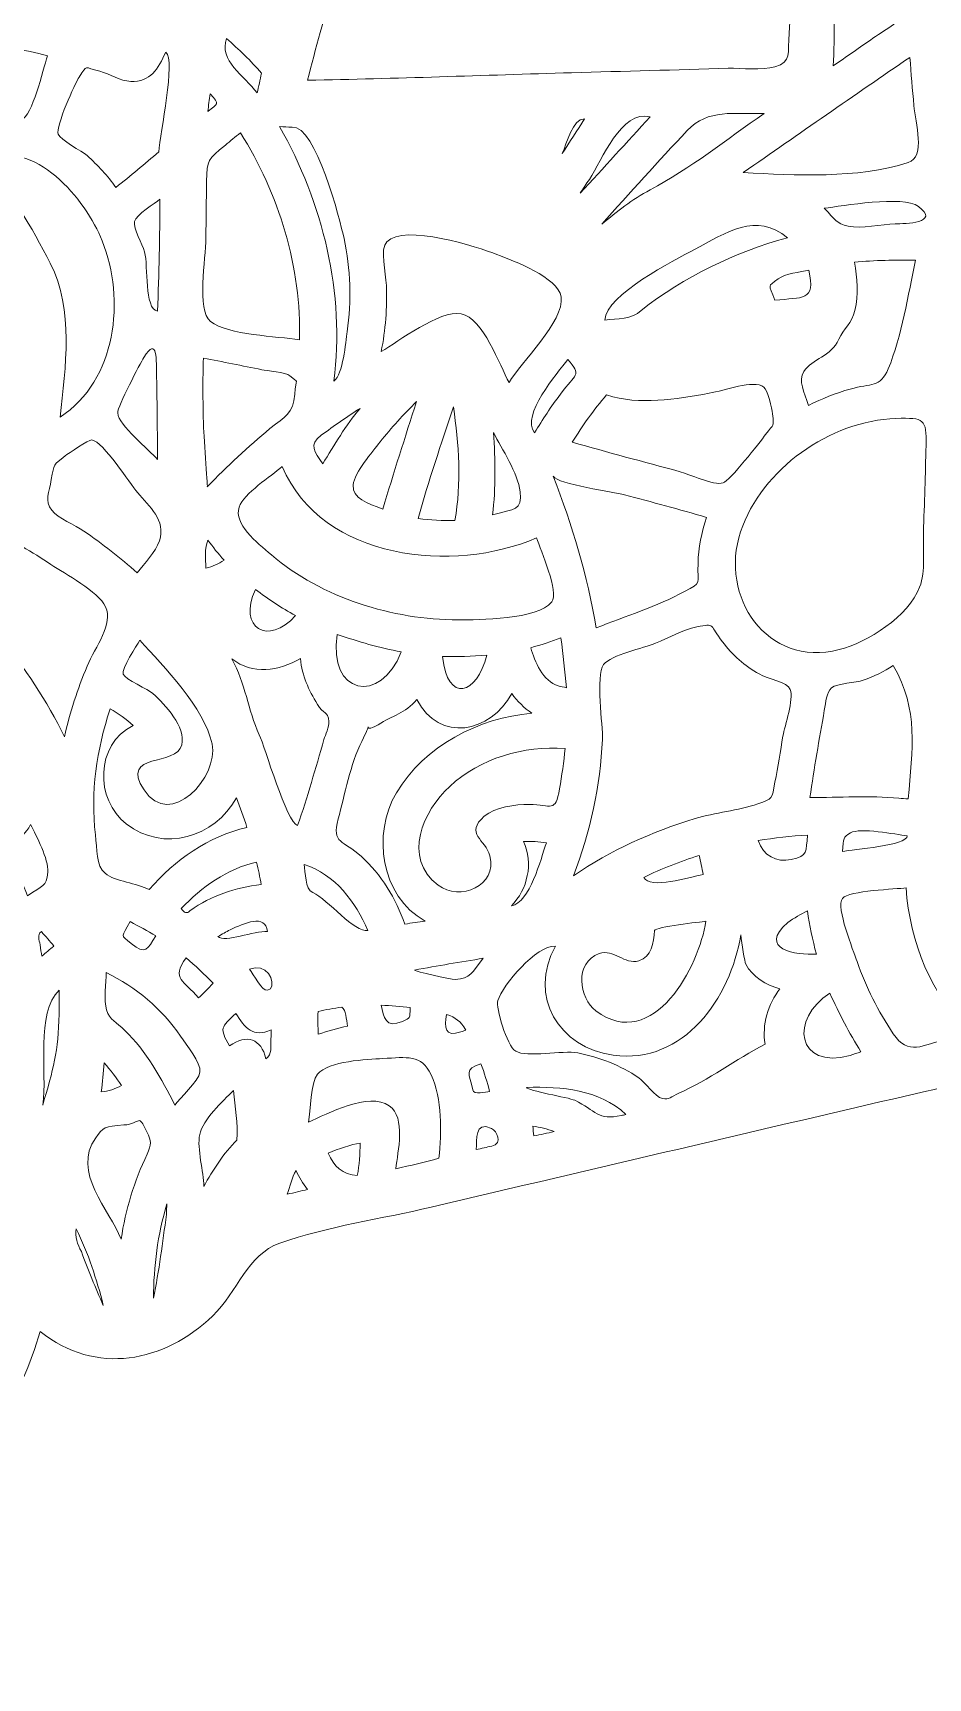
# Model space of a CAD drawing. Header units: inches. Extents: x 1.94 to 7.81, y -3.48 to -2.46.
# Drawn here: x 5.9702 to 6.1531, y -3.4734 to -3.1372 of the extents above; entities that cross this region are included whole.
import ezdxf

# ---------------------------------------------------------------- set-up
doc = ezdxf.new("R2010")
doc.units = ezdxf.units.IN
doc.header["$MEASUREMENT"] = 0
doc.layers.add('Layer 1', color=7, linetype='Continuous')

msp = doc.modelspace()

# ---------------------------------------------------------------- linework, layer by layer
at = {"layer": 'Layer 1', "lineweight": 0}
for points, knots in [([(6.46605, -3.22302), (6.46324, -3.21571), (6.45991, -3.20859), (6.45568, -3.20196), (6.47886, -3.21282), (6.50016, -3.21249), (6.52443, -3.20428), (6.53065, -3.20217), (6.54862, -3.19696), (6.54866, -3.18843), (6.54866, -3.18465), (6.54342, -3.17936), (6.54126, -3.17664), (6.53708, -3.17139), (6.5322, -3.16651), (6.52699, -3.16224), (6.54834, -3.1581), (6.56163, -3.13948), (6.57696, -3.12574), (6.58379, -3.1196), (6.59107, -3.1139), (6.59895, -3.10915), (6.60261, -3.10695), (6.60635, -3.10512), (6.61046, -3.10386), (6.61404, -3.10281), (6.62107, -3.10264), (6.62054, -3.09732), (6.62001, -3.09183), (6.60725, -3.08833), (6.60257, -3.08638), (6.59481, -3.08313), (6.58737, -3.08061), (6.57891, -3.07992), (6.56826, -3.07902), (6.5572, -3.07959), (6.54691, -3.0826), (6.545, -3.08317), (6.5426, -3.08467), (6.54061, -3.08488), (6.53699, -3.08524), (6.53825, -3.08504), (6.53626, -3.08207), (6.53382, -3.07845), (6.53045, -3.07573), (6.52659, -3.07382), (6.52984, -3.06833), (6.5322, -3.06239), (6.53415, -3.05634), (6.5359, -3.05089), (6.53976, -3.04154), (6.53813, -3.03572), (6.53561, -3.0267), (6.51089, -3.03105), (6.50362, -3.03198), (6.50349, -3.0047), (6.50431, -2.97742), (6.50475, -2.95018), (6.50512, -2.9279), (6.50557, -2.90567), (6.50589, -2.88343), (6.50593, -2.88119), (6.50589, -2.879), (6.50597, -2.87676), (6.5061, -2.87412), (6.50687, -2.87355), (6.5076, -2.87123), (6.50923, -2.86615), (6.50886, -2.86034), (6.50914, -2.85505), (6.50943, -2.85017), (6.51102, -2.84598), (6.50963, -2.84127), (6.5011, -2.81244), (6.47512, -2.79342), (6.44796, -2.78386), (6.45772, -2.77549), (6.46398, -2.76325), (6.46418, -2.75032), (6.46426, -2.7452), (6.46357, -2.74182), (6.46056, -2.73788), (6.45727, -2.73361), (6.45438, -2.72845), (6.4504, -2.72438), (6.44654, -2.72044), (6.44198, -2.71711), (6.4371, -2.71454), (6.43369, -2.71276), (6.42922, -2.7117), (6.42633, -2.70938), (6.42385, -2.70739), (6.42243, -2.70418), (6.41987, -2.70214), (6.41633, -2.69934), (6.41186, -2.69747), (6.40783, -2.69548), (6.39718, -2.69019), (6.38665, -2.68474), (6.37612, -2.6793), (6.36884, -2.67551), (6.35978, -2.66787), (6.35169, -2.66661), (6.34664, -2.6658), (6.34579, -2.66893), (6.34461, -2.67308), (6.34278, -2.67942), (6.34124, -2.68592), (6.33977, -2.69239), (6.33847, -2.69792), (6.33599, -2.70458), (6.33603, -2.71028), (6.33607, -2.71536), (6.34055, -2.71832), (6.34388, -2.72162), (6.34599, -2.72373), (6.35307, -2.72922), (6.35319, -2.73199), (6.35323, -2.73296), (6.34953, -2.74089), (6.34892, -2.74178), (6.34677, -2.74487), (6.34506, -2.7441), (6.34469, -2.74845), (6.34416, -2.75536), (6.34831, -2.76345), (6.35173, -2.7691), (6.34433, -2.76756), (6.3366, -2.76853), (6.32904, -2.76666), (6.31957, -2.76431), (6.31062, -2.7604), (6.30213, -2.75565), (6.28777, -2.7476), (6.27298, -2.73601), (6.26545, -2.72097), (6.27968, -2.72703), (6.29562, -2.72629), (6.30843, -2.71723), (6.31794, -2.71048), (6.32802, -2.69527), (6.32583, -2.68287), (6.3242, -2.67373), (6.3131, -2.67982), (6.30664, -2.67978), (6.2946, -2.6797), (6.28241, -2.67397), (6.27334, -2.66608), (6.2842, -2.66478), (6.29391, -2.65901), (6.30074, -2.65063), (6.30607, -2.64409), (6.31436, -2.63193), (6.30078, -2.63266), (6.28151, -2.63368), (6.27277, -2.62165), (6.26976, -2.60384), (6.26647, -2.58445), (6.2705, -2.56444), (6.26895, -2.54493), (6.26724, -2.52318), (6.25997, -2.49948), (6.24521, -2.48289), (6.22785, -2.46337), (6.19919, -2.45752), (6.17569, -2.46927), (6.16556, -2.47435), (6.15674, -2.4822), (6.15085, -2.49187), (6.14816, -2.4963), (6.14621, -2.50106), (6.14475, -2.50602), (6.14377, -2.50935), (6.14068, -2.51631), (6.14174, -2.51964), (6.14446, -2.52806), (6.15821, -2.51253), (6.16195, -2.51041), (6.17178, -2.50484), (6.18463, -2.50322), (6.19488, -2.5087), (6.21451, -2.51927), (6.21398, -2.54554), (6.20923, -2.56432), (6.20276, -2.58993), (6.18467, -2.60823), (6.16211, -2.62071), (6.15731, -2.62335), (6.15235, -2.62604), (6.14719, -2.62783), (6.14389, -2.629), (6.13885, -2.62937), (6.13893, -2.63401), (6.13906, -2.64336), (6.1604, -2.64356), (6.16617, -2.64368), (6.15776, -2.6501), (6.14658, -2.65348), (6.13621, -2.65015), (6.13133, -2.6486), (6.11995, -2.63909), (6.11775, -2.64897), (6.1158, -2.65771), (6.12414, -2.67263), (6.12857, -2.67954), (6.13467, -2.68901), (6.14251, -2.6971), (6.1519, -2.70324), (6.14154, -2.71544), (6.12446, -2.7232), (6.10861, -2.72455), (6.0993, -2.72536), (6.09043, -2.72377), (6.08181, -2.72015), (6.07677, -2.71804), (6.07202, -2.71532), (6.06754, -2.71223), (6.06506, -2.71052), (6.06222, -2.70735), (6.05901, -2.70714), (6.04335, -2.70621), (6.06356, -2.73869), (6.06653, -2.74296), (6.07604, -2.75666), (6.08681, -2.7691), (6.10051, -2.77874), (6.0932, -2.78598), (6.08381, -2.79187), (6.07429, -2.79577), (6.06189, -2.76516), (6.04144, -2.73971), (6.01054, -2.72633), (5.98245, -2.71418), (5.94875, -2.71231), (5.91952, -2.72178), (5.90378, -2.7269), (5.89093, -2.73613), (5.8802, -2.74861), (5.87569, -2.75382), (5.87215, -2.7591), (5.8691, -2.76524), (5.86634, -2.77077), (5.86162, -2.77423), (5.85784, -2.77911), (5.84064, -2.8013), (5.83577, -2.83379), (5.84158, -2.86074), (5.84853, -2.89306), (5.86508, -2.92567), (5.89533, -2.94185), (5.88471, -2.94189), (5.8741, -2.94096), (5.86374, -2.93872), (5.85906, -2.9377), (5.85434, -2.93656), (5.84991, -2.93469), (5.84638, -2.93319), (5.84312, -2.93034), (5.83951, -2.92917), (5.82735, -2.92518), (5.83495, -2.94018), (5.83768, -2.94429), (5.84316, -2.9525), (5.85016, -2.95966), (5.8576, -2.96608), (5.87362, -2.9799), (5.8922, -2.99023), (5.91151, -2.99873), (5.91187, -2.99889), (5.91752, -3.00068), (5.91777, -3.00145), (5.91866, -3.00426), (5.91626, -3.00426), (5.91512, -3.00442), (5.91114, -3.00499), (5.90732, -2.99987), (5.90329, -3.00027), (5.8926, -3.00141), (5.90285, -3.0169), (5.90565, -3.02076), (5.88732, -3.02511), (5.86825, -3.03117), (5.85414, -3.0443), (5.84178, -3.05577), (5.83467, -3.07109), (5.82837, -3.0865), (5.82446, -3.09602), (5.82125, -3.10581), (5.81849, -3.11569), (5.81775, -3.11834), (5.81706, -3.12757), (5.81491, -3.12931), (5.81271, -3.1311), (5.80283, -3.12996), (5.79995, -3.13017), (5.78076, -3.13143), (5.76169, -3.13374), (5.74274, -3.13704), (5.7075, -3.14318), (5.66412, -3.15354), (5.64167, -3.184), (5.63919, -3.18737), (5.63692, -3.19095), (5.63509, -3.19469), (5.63265, -3.19969), (5.63371, -3.20168), (5.62793, -3.20184), (5.61748, -3.20213), (5.60712, -3.20306), (5.59675, -3.20457), (5.58069, -3.20697), (5.5604, -3.20855), (5.55321, -3.2255), (5.54898, -3.23551), (5.54898, -3.24721), (5.55231, -3.25742), (5.5539, -3.26238), (5.55634, -3.2673), (5.55996, -3.27112), (5.56122, -3.27246), (5.56333, -3.27348), (5.56443, -3.27486), (5.56618, -3.27702), (5.56573, -3.27685), (5.56512, -3.27998), (5.56179, -3.29771), (5.56138, -3.31592), (5.56345, -3.33381), (5.55548, -3.33121), (5.54483, -3.3282), (5.53947, -3.3371), (5.53418, -3.34589), (5.53666, -3.35938), (5.53979, -3.36857), (5.54695, -3.38951), (5.5776, -3.39073), (5.59553, -3.39284), (5.59891, -3.39325), (5.60569, -3.39276), (5.60866, -3.39431), (5.61114, -3.39561), (5.61297, -3.40073), (5.61492, -3.40317), (5.62232, -3.41244), (5.632, -3.41943), (5.6433, -3.42305), (5.6568, -3.4274), (5.672, -3.42858), (5.68575, -3.42472), (5.69188, -3.42297), (5.69758, -3.42029), (5.70258, -3.4163), (5.70595, -3.41362), (5.71018, -3.40606), (5.71376, -3.40504), (5.71778, -3.4039), (5.72575, -3.40663), (5.72974, -3.40715), (5.73762, -3.40825), (5.74547, -3.40923), (5.75336, -3.41004), (5.76535, -3.41126), (5.77848, -3.41313), (5.79011, -3.40894), (5.79775, -3.44899), (5.84166, -3.47338), (5.87984, -3.47098), (5.92021, -3.46842), (5.95989, -3.44252), (5.97172, -3.40256), (5.9831, -3.41167), (5.99709, -3.40886), (6.00697, -3.39935), (6.01213, -3.39439), (6.01404, -3.38683), (6.02067, -3.38451), (6.03051, -3.38105), (6.04148, -3.37955), (6.05161, -3.37715), (6.08535, -3.36922), (6.11905, -3.36129), (6.1528, -3.35345), (6.16691, -3.3502), (6.18097, -3.3469), (6.19508, -3.34365), (6.19858, -3.34284), (6.20423, -3.34032), (6.20785, -3.34072), (6.20829, -3.34076), (6.20919, -3.34011), (6.20959, -3.34032), (6.21049, -3.34076), (6.21126, -3.34564), (6.21171, -3.34694), (6.21398, -3.35381), (6.21736, -3.36032), (6.22167, -3.36609), (6.23761, -3.3874), (6.26594, -3.39687), (6.29139, -3.38898), (6.31652, -3.38118), (6.3329, -3.36028), (6.33916, -3.33519), (6.34014, -3.33141), (6.34083, -3.32755), (6.34136, -3.32369), (6.34181, -3.32044), (6.34116, -3.31564), (6.34217, -3.31259), (6.34355, -3.30848), (6.34156, -3.311), (6.34445, -3.30987), (6.34567, -3.30938), (6.34835, -3.30966), (6.34982, -3.30934), (6.35665, -3.30779), (6.36921, -3.30478), (6.37425, -3.29958), (6.37771, -3.29604), (6.37636, -3.29096), (6.37929, -3.28763), (6.38352, -3.28283), (6.38657, -3.2795), (6.38783, -3.27287), (6.39027, -3.25982), (6.38754, -3.24587), (6.3849, -3.23307), (6.40584, -3.23831), (6.42787, -3.23457), (6.44861, -3.24047), (6.45475, -3.24221), (6.47215, -3.25372), (6.47162, -3.24038), (6.47142, -3.23473), (6.46804, -3.22819), (6.46605, -3.22302)], [0, 0, 0, 0, 1, 1, 1, 2, 2, 2, 3, 3, 3, 4, 4, 4, 5, 5, 5, 6, 6, 6, 7, 7, 7, 8, 8, 8, 9, 9, 9, 10, 10, 10, 11, 11, 11, 12, 12, 12, 13, 13, 13, 14, 14, 14, 15, 15, 15, 16, 16, 16, 17, 17, 17, 18, 18, 18, 19, 19, 19, 20, 20, 20, 21, 21, 21, 22, 22, 22, 23, 23, 23, 24, 24, 24, 25, 25, 25, 26, 26, 26, 27, 27, 27, 28, 28, 28, 29, 29, 29, 30, 30, 30, 31, 31, 31, 32, 32, 32, 33, 33, 33, 34, 34, 34, 35, 35, 35, 36, 36, 36, 37, 37, 37, 38, 38, 38, 39, 39, 39, 40, 40, 40, 41, 41, 41, 42, 42, 42, 43, 43, 43, 44, 44, 44, 45, 45, 45, 46, 46, 46, 47, 47, 47, 48, 48, 48, 49, 49, 49, 50, 50, 50, 51, 51, 51, 52, 52, 52, 53, 53, 53, 54, 54, 54, 55, 55, 55, 56, 56, 56, 57, 57, 57, 58, 58, 58, 59, 59, 59, 60, 60, 60, 61, 61, 61, 62, 62, 62, 63, 63, 63, 64, 64, 64, 65, 65, 65, 66, 66, 66, 67, 67, 67, 68, 68, 68, 69, 69, 69, 70, 70, 70, 71, 71, 71, 72, 72, 72, 73, 73, 73, 74, 74, 74, 75, 75, 75, 76, 76, 76, 77, 77, 77, 78, 78, 78, 79, 79, 79, 80, 80, 80, 81, 81, 81, 82, 82, 82, 83, 83, 83, 84, 84, 84, 85, 85, 85, 86, 86, 86, 87, 87, 87, 88, 88, 88, 89, 89, 89, 90, 90, 90, 91, 91, 91, 92, 92, 92, 93, 93, 93, 94, 94, 94, 95, 95, 95, 96, 96, 96, 97, 97, 97, 98, 98, 98, 99, 99, 99, 100, 100, 100, 101, 101, 101, 102, 102, 102, 103, 103, 103, 104, 104, 104, 105, 105, 105, 106, 106, 106, 107, 107, 107, 108, 108, 108, 109, 109, 109, 110, 110, 110, 111, 111, 111, 112, 112, 112, 113, 113, 113, 114, 114, 114, 115, 115, 115, 116, 116, 116, 117, 117, 117, 118, 118, 118, 119, 119, 119, 120, 120, 120, 121, 121, 121, 122, 122, 122, 123, 123, 123, 124, 124, 124, 125, 125, 125, 126, 126, 126, 127, 127, 127, 128, 128, 128, 129, 129, 129, 130, 130, 130, 131, 131, 131, 132, 132, 132, 133, 133, 133, 134, 134, 134, 135, 135, 135, 136, 136, 136, 137, 137, 137, 138, 138, 138, 139, 139, 139, 140, 140, 140, 141, 141, 141, 142, 142, 142, 143, 143, 143, 144, 144, 144, 145, 145, 145, 145]), ([(6.11726, -3.07199), (6.11857, -3.07211), (6.12162, -3.07179), (6.12259, -3.07268), (6.12414, -3.07406), (6.12377, -3.08081), (6.12397, -3.08293), (6.12454, -3.08886), (6.12487, -3.09484), (6.12515, -3.10077), (6.12576, -3.11297), (6.12564, -3.12504), (6.12475, -3.13724), (6.12442, -3.14139), (6.12531, -3.1431), (6.12186, -3.14411), (6.11918, -3.14492), (6.11507, -3.14436), (6.11231, -3.14444), (6.10165, -3.14476), (6.09096, -3.14505), (6.08031, -3.14533), (6.06234, -3.14586), (6.04433, -3.14655), (6.02636, -3.14688), (6.02957, -3.13387), (6.03368, -3.12094), (6.03815, -3.10829), (6.04274, -3.09533), (6.04957, -3.08573), (6.06266, -3.0802), (6.07433, -3.07528), (6.08718, -3.07301), (6.09974, -3.07211), (6.10556, -3.0717), (6.11149, -3.07154), (6.11726, -3.07199)], [0, 0, 0, 0, 1, 1, 1, 2, 2, 2, 3, 3, 3, 4, 4, 4, 5, 5, 5, 6, 6, 6, 7, 7, 7, 8, 8, 8, 9, 9, 9, 10, 10, 10, 11, 11, 11, 12, 12, 12, 12]), ([(6.14865, -3.13179), (6.14776, -3.13505), (6.14487, -3.13622), (6.14186, -3.1383), (6.13918, -3.14017), (6.13645, -3.14208), (6.13373, -3.14395), (6.13426, -3.13805), (6.13336, -3.13025), (6.13499, -3.1246), (6.13641, -3.1196), (6.14308, -3.11443), (6.14662, -3.11061), (6.14747, -3.11651), (6.15024, -3.12594), (6.14865, -3.13179)], [0, 0, 0, 0, 1, 1, 1, 2, 2, 2, 3, 3, 3, 4, 4, 4, 5, 5, 5, 5]), ([(5.94419, -3.13732), (5.95387, -3.13826), (5.96379, -3.13944), (5.97322, -3.14188), (5.97216, -3.14501), (5.97029, -3.15395), (5.96773, -3.15513), (5.96676, -3.15558), (5.96428, -3.15452), (5.96306, -3.1546), (5.96094, -3.15476), (5.95863, -3.15566), (5.95672, -3.15651), (5.95232, -3.15029), (5.94826, -3.14375), (5.94419, -3.13732)], [0, 0, 0, 0, 1, 1, 1, 2, 2, 2, 3, 3, 3, 4, 4, 4, 5, 5, 5, 5]), ([(6.01693, -3.14545), (6.01664, -3.1468), (6.01636, -3.14814), (6.01607, -3.14948), (6.01339, -3.1459), (6.00815, -3.14285), (6.00981, -3.13834), (6.01225, -3.14057), (6.01481, -3.14289), (6.01693, -3.14545)], [0, 0, 0, 0, 1, 1, 1, 2, 2, 2, 3, 3, 3, 3]), ([(5.99599, -3.16151), (5.99306, -3.16395), (5.99018, -3.16643), (5.98717, -3.16879), (5.98554, -3.16639), (5.98347, -3.16424), (5.98131, -3.16228), (5.98026, -3.16135), (5.97578, -3.15907), (5.97538, -3.15789), (5.97485, -3.15635), (5.97887, -3.1474), (5.97969, -3.14623), (5.98148, -3.14354), (5.98054, -3.14423), (5.98391, -3.14505), (5.98595, -3.14553), (5.9881, -3.14704), (5.99022, -3.14712), (5.99428, -3.14724), (5.99583, -3.1446), (5.99737, -3.14114), (5.99949, -3.14277), (5.99619, -3.15761), (5.99599, -3.16151)], [0, 0, 0, 0, 1, 1, 1, 2, 2, 2, 3, 3, 3, 4, 4, 4, 5, 5, 5, 6, 6, 6, 7, 7, 7, 8, 8, 8, 8]), ([(6.14906, -3.16371), (6.13869, -3.16704), (6.12597, -3.16627), (6.11539, -3.16574), (6.1267, -3.15785), (6.13804, -3.14997), (6.14942, -3.1422), (6.14967, -3.14549), (6.14995, -3.14879), (6.15024, -3.15204), (6.15056, -3.15558), (6.15272, -3.16253), (6.14906, -3.16371)], [0, 0, 0, 0, 1, 1, 1, 2, 2, 2, 3, 3, 3, 4, 4, 4, 4]), ([(6.00599, -3.15326), (6.00611, -3.15204), (6.00628, -3.15086), (6.00648, -3.14964), (6.00855, -3.15196), (6.00798, -3.15159), (6.00599, -3.15326)], [0, 0, 0, 0, 1, 1, 1, 2, 2, 2, 2]), ([(6.08393, -3.16716), (6.08657, -3.16314), (6.09039, -3.15293), (6.09637, -3.15432), (6.09161, -3.15952), (6.08685, -3.16477), (6.08206, -3.16997), (6.08267, -3.16903), (6.08328, -3.16806), (6.08393, -3.16716)], [0, 0, 0, 0, 1, 1, 1, 2, 2, 2, 3, 3, 3, 3]), ([(6.09633, -3.16928), (6.09263, -3.17127), (6.08962, -3.17363), (6.08645, -3.17631), (6.09222, -3.16989), (6.09799, -3.16346), (6.10393, -3.15716), (6.1082, -3.15265), (6.11352, -3.15383), (6.11962, -3.15367), (6.11202, -3.15891), (6.10454, -3.16497), (6.09633, -3.16928)], [0, 0, 0, 0, 1, 1, 1, 2, 2, 2, 3, 3, 3, 4, 4, 4, 4]), ([(6.02063, -3.15635), (6.02148, -3.15639), (6.02233, -3.15643), (6.02319, -3.15647), (6.02807, -3.15602), (6.03299, -3.1755), (6.0338, -3.1792), (6.03518, -3.18542), (6.03538, -3.19196), (6.03445, -3.19827), (6.03412, -3.20042), (6.0336, -3.20697), (6.03173, -3.20835), (6.03404, -3.19062), (6.02949, -3.17176), (6.02063, -3.15635)], [0, 0, 0, 0, 1, 1, 1, 2, 2, 2, 3, 3, 3, 4, 4, 4, 5, 5, 5, 5]), ([(6.0784, -3.16184), (6.07933, -3.15976), (6.08047, -3.1548), (6.08295, -3.15476), (6.08145, -3.15712), (6.0799, -3.15952), (6.0784, -3.16184)], [0, 0, 0, 0, 1, 1, 1, 2, 2, 2, 2]), ([(5.96013, -3.1633), (5.9705, -3.15834), (5.98111, -3.17135), (5.9844, -3.17969), (5.98912, -3.19168), (5.98741, -3.20814), (5.97578, -3.21571), (5.97692, -3.20546), (5.97863, -3.19383), (5.97379, -3.18428), (5.97005, -3.17688), (5.96558, -3.1696), (5.96013, -3.1633)], [0, 0, 0, 0, 1, 1, 1, 2, 2, 2, 3, 3, 3, 4, 4, 4, 4]), ([(6.00957, -3.16013), (6.01054, -3.15928), (6.01156, -3.15846), (6.01262, -3.15765), (6.0205, -3.16981), (6.02518, -3.18542), (6.02469, -3.19993), (6.02018, -3.19916), (6.01006, -3.199), (6.00652, -3.19615), (6.00363, -3.19387), (6.00554, -3.18334), (6.00558, -3.17912), (6.00562, -3.17525), (6.00567, -3.17139), (6.00571, -3.16753), (6.00575, -3.16306), (6.00603, -3.16306), (6.00957, -3.16013)], [0, 0, 0, 0, 1, 1, 1, 2, 2, 2, 3, 3, 3, 4, 4, 4, 5, 5, 5, 6, 6, 6, 6]), ([(5.99306, -3.18196), (5.99261, -3.18034), (5.99066, -3.17717), (5.99099, -3.17574), (5.99127, -3.17436), (5.99526, -3.172), (5.99619, -3.17119), (5.99615, -3.17879), (5.99599, -3.18643), (5.9957, -3.19408), (5.99294, -3.19351), (5.99383, -3.18497), (5.99306, -3.18196)], [0, 0, 0, 0, 1, 1, 1, 2, 2, 2, 3, 3, 3, 4, 4, 4, 4]), ([(6.14642, -3.17623), (6.14369, -3.17631), (6.1395, -3.17729), (6.13682, -3.17668), (6.13426, -3.17611), (6.13422, -3.17534), (6.13194, -3.17302), (6.13556, -3.17261), (6.148, -3.17033), (6.15117, -3.17265), (6.15577, -3.17607), (6.14841, -3.17619), (6.14642, -3.17623)], [0, 0, 0, 0, 1, 1, 1, 2, 2, 2, 3, 3, 3, 4, 4, 4, 4]), ([(6.06754, -3.20867), (6.06563, -3.20518), (6.06218, -3.19542), (6.05775, -3.19461), (6.05323, -3.19379), (6.04494, -3.2003), (6.0414, -3.20233), (6.0423, -3.1979), (6.04262, -3.19335), (6.04246, -3.18883), (6.04234, -3.18607), (6.04108, -3.18143), (6.04254, -3.17989), (6.04616, -3.17611), (6.06112, -3.18095), (6.06506, -3.18249), (6.06848, -3.18383), (6.07754, -3.18713), (6.07815, -3.19115), (6.07893, -3.19611), (6.06982, -3.20453), (6.06754, -3.20867)], [0, 0, 0, 0, 1, 1, 1, 2, 2, 2, 3, 3, 3, 4, 4, 4, 5, 5, 5, 6, 6, 6, 7, 7, 7, 7]), ([(6.10539, -3.18147), (6.11186, -3.17802), (6.11808, -3.17371), (6.12442, -3.17908), (6.11365, -3.18192), (6.10332, -3.18708), (6.0945, -3.19392), (6.09267, -3.19579), (6.08958, -3.19562), (6.0871, -3.19587), (6.08738, -3.19066), (6.10129, -3.18367), (6.10539, -3.18147)], [0, 0, 0, 0, 1, 1, 1, 2, 2, 2, 3, 3, 3, 4, 4, 4, 4]), ([(6.12775, -3.2064), (6.12942, -3.20375), (6.13336, -3.20335), (6.13491, -3.19981), (6.13589, -3.19761), (6.13755, -3.19656), (6.1382, -3.19392), (6.13898, -3.19078), (6.13869, -3.18721), (6.13808, -3.18404), (6.14223, -3.18367), (6.14646, -3.18359), (6.1506, -3.18363), (6.14902, -3.19074), (6.1478, -3.19916), (6.14499, -3.20587), (6.14337, -3.20973), (6.14154, -3.20875), (6.13723, -3.20997), (6.13426, -3.21079), (6.13145, -3.21197), (6.12873, -3.21331), (6.12779, -3.21062), (6.12658, -3.20827), (6.12775, -3.2064)], [0, 0, 0, 0, 1, 1, 1, 2, 2, 2, 3, 3, 3, 4, 4, 4, 5, 5, 5, 6, 6, 6, 7, 7, 7, 8, 8, 8, 8]), ([(6.12251, -3.18745), (6.12389, -3.18639), (6.1271, -3.18607), (6.12877, -3.1857), (6.13032, -3.19221), (6.12739, -3.19115), (6.12186, -3.19184), (6.12056, -3.18826), (6.12023, -3.18924), (6.12251, -3.18745)], [0, 0, 0, 0, 1, 1, 1, 2, 2, 2, 3, 3, 3, 3]), ([(5.9957, -3.22437), (5.994, -3.22241), (5.9877, -3.21737), (5.98757, -3.21485), (5.98749, -3.21359), (5.99221, -3.20465), (5.9929, -3.20355), (5.99575, -3.19888), (5.99542, -3.20416), (5.9955, -3.20758), (5.99562, -3.21315), (5.99566, -3.21876), (5.9957, -3.22437)], [0, 0, 0, 0, 1, 1, 1, 2, 2, 2, 3, 3, 3, 4, 4, 4, 4]), ([(6.00587, -3.22994), (6.00595, -3.22985), (6.0051, -3.21888), (6.00506, -3.21668), (6.00497, -3.21237), (6.00493, -3.20802), (6.00506, -3.20367), (6.00904, -3.2044), (6.01302, -3.20522), (6.01701, -3.20603), (6.01786, -3.20619), (6.02205, -3.2066), (6.02274, -3.20725), (6.02469, -3.209), (6.024, -3.20741), (6.02372, -3.21103), (6.02343, -3.2151), (6.02181, -3.21546), (6.01867, -3.21806), (6.0142, -3.22176), (6.00993, -3.22575), (6.00587, -3.22994)], [0, 0, 0, 0, 1, 1, 1, 2, 2, 2, 3, 3, 3, 4, 4, 4, 5, 5, 5, 6, 6, 6, 7, 7, 7, 7]), ([(6.07954, -3.20392), (6.08246, -3.20733), (6.08116, -3.20676), (6.07803, -3.21099), (6.07612, -3.21355), (6.07437, -3.21619), (6.07275, -3.21892), (6.06986, -3.21526), (6.07738, -3.20684), (6.07954, -3.20392)], [0, 0, 0, 0, 1, 1, 1, 2, 2, 2, 3, 3, 3, 3]), ([(6.08742, -3.21119), (6.09429, -3.21335), (6.10149, -3.21205), (6.10844, -3.21083), (6.11153, -3.2103), (6.11747, -3.20798), (6.11958, -3.20957), (6.12035, -3.21014), (6.12129, -3.214), (6.12137, -3.21502), (6.12162, -3.21802), (6.12174, -3.21685), (6.11995, -3.21924), (6.11873, -3.22091), (6.11263, -3.22872), (6.11125, -3.22916), (6.10934, -3.22977), (6.10426, -3.22733), (6.1023, -3.22681), (6.09499, -3.22485), (6.08767, -3.2229), (6.08039, -3.22083), (6.08255, -3.2175), (6.08482, -3.2142), (6.08742, -3.21119)], [0, 0, 0, 0, 1, 1, 1, 2, 2, 2, 3, 3, 3, 4, 4, 4, 5, 5, 5, 6, 6, 6, 7, 7, 7, 8, 8, 8, 8]), ([(6.03567, -3.22957), (6.03591, -3.22693), (6.03961, -3.22286), (6.0412, -3.22079), (6.04343, -3.21786), (6.046, -3.21514), (6.04864, -3.21254), (6.04628, -3.21981), (6.04392, -3.22713), (6.04173, -3.23449), (6.03864, -3.23327), (6.03543, -3.23238), (6.03567, -3.22957)], [0, 0, 0, 0, 1, 1, 1, 2, 2, 2, 3, 3, 3, 4, 4, 4, 4]), ([(6.05644, -3.23681), (6.05396, -3.23689), (6.05144, -3.23677), (6.04896, -3.23644), (6.05104, -3.22876), (6.05368, -3.2212), (6.05616, -3.21363), (6.05722, -3.22107), (6.05787, -3.22937), (6.05644, -3.23681)], [0, 0, 0, 0, 1, 1, 1, 2, 2, 2, 3, 3, 3, 3]), ([(6.02916, -3.21941), (6.03173, -3.2175), (6.03441, -3.21567), (6.03709, -3.21392), (6.03412, -3.21741), (6.03185, -3.22136), (6.02945, -3.22526), (6.02778, -3.22266), (6.02652, -3.2214), (6.02916, -3.21941)], [0, 0, 0, 0, 1, 1, 1, 2, 2, 2, 3, 3, 3, 3]), ([(6.15142, -3.25047), (6.14914, -3.25644), (6.1408, -3.26173), (6.13495, -3.26323), (6.12015, -3.26701), (6.11043, -3.2523), (6.11483, -3.23916), (6.11918, -3.22624), (6.13308, -3.21648), (6.14658, -3.21599), (6.15243, -3.21579), (6.15284, -3.21611), (6.15272, -3.22148), (6.15259, -3.22742), (6.15239, -3.23335), (6.15219, -3.23929), (6.15207, -3.24274), (6.15268, -3.24721), (6.15142, -3.25047)], [0, 0, 0, 0, 1, 1, 1, 2, 2, 2, 3, 3, 3, 4, 4, 4, 5, 5, 5, 6, 6, 6, 6]), ([(5.97399, -3.22847), (5.9746, -3.2251), (5.97436, -3.22563), (5.9768, -3.22363), (5.97737, -3.22319), (5.98172, -3.2203), (5.98225, -3.22038), (5.98461, -3.22067), (5.99005, -3.22933), (5.99164, -3.23116), (5.99404, -3.234), (5.99745, -3.23677), (5.99607, -3.24099), (5.99534, -3.24327), (5.99298, -3.24563), (5.99156, -3.24754), (5.98806, -3.24449), (5.98448, -3.24164), (5.98066, -3.239), (5.97883, -3.23774), (5.97538, -3.23644), (5.97408, -3.23473), (5.97261, -3.23282), (5.97351, -3.23116), (5.97399, -3.22847)], [0, 0, 0, 0, 1, 1, 1, 2, 2, 2, 3, 3, 3, 4, 4, 4, 5, 5, 5, 6, 6, 6, 7, 7, 7, 8, 8, 8, 8]), ([(6.06433, -3.21884), (6.06604, -3.22225), (6.06937, -3.22717), (6.06978, -3.23095), (6.07015, -3.23481), (6.06876, -3.23441), (6.06417, -3.23571), (6.06478, -3.2301), (6.06478, -3.22445), (6.06433, -3.21884)], [0, 0, 0, 0, 1, 1, 1, 2, 2, 2, 3, 3, 3, 3]), ([(6.01896, -3.24388), (6.01591, -3.24128), (6.01123, -3.23754), (6.01237, -3.23412), (6.01335, -3.23128), (6.01888, -3.22778), (6.02116, -3.22583), (6.02937, -3.24502), (6.05628, -3.24774), (6.07315, -3.24038), (6.07405, -3.24303), (6.07775, -3.25148), (6.07624, -3.25348), (6.07348, -3.25709), (6.06116, -3.25713), (6.05714, -3.25713), (6.04364, -3.25713), (6.02937, -3.25266), (6.01896, -3.24388)], [0, 0, 0, 0, 1, 1, 1, 2, 2, 2, 3, 3, 3, 4, 4, 4, 5, 5, 5, 6, 6, 6, 6]), ([(6.07657, -3.22778), (6.07742, -3.22945), (6.08905, -3.23103), (6.09108, -3.23156), (6.09669, -3.23307), (6.1023, -3.23457), (6.10787, -3.2362), (6.1069, -3.23925), (6.10621, -3.24238), (6.10613, -3.24563), (6.106, -3.24998), (6.10702, -3.24941), (6.10336, -3.25136), (6.09779, -3.25437), (6.09129, -3.25644), (6.08535, -3.25876), (6.08344, -3.24807), (6.08051, -3.23786), (6.07657, -3.22778)], [0, 0, 0, 0, 1, 1, 1, 2, 2, 2, 3, 3, 3, 4, 4, 4, 5, 5, 5, 6, 6, 6, 6]), ([(5.96326, -3.26063), (5.9605, -3.25738), (5.95749, -3.25433), (5.95436, -3.2514), (5.95237, -3.24957), (5.94667, -3.24608), (5.94676, -3.24384), (5.9468, -3.24262), (5.95021, -3.23575), (5.95131, -3.23518), (5.95342, -3.23412), (5.95948, -3.23774), (5.96192, -3.23892), (5.96607, -3.24091), (5.97009, -3.24327), (5.97391, -3.24583), (5.9768, -3.24778), (5.98355, -3.25128), (5.98509, -3.25449), (5.98676, -3.25791), (5.98298, -3.26262), (5.98131, -3.26661), (5.97936, -3.27128), (5.97778, -3.27608), (5.97668, -3.28104), (5.97314, -3.27372), (5.96859, -3.26681), (5.96326, -3.26063)], [0, 0, 0, 0, 1, 1, 1, 2, 2, 2, 3, 3, 3, 4, 4, 4, 5, 5, 5, 6, 6, 6, 7, 7, 7, 8, 8, 8, 9, 9, 9, 9]), ([(6.00558, -3.24656), (6.00554, -3.24465), (6.00526, -3.2425), (6.00599, -3.24087), (6.00701, -3.24225), (6.0081, -3.24364), (6.00928, -3.24494), (6.00819, -3.24571), (6.00693, -3.24624), (6.00558, -3.24656)], [0, 0, 0, 0, 1, 1, 1, 2, 2, 2, 3, 3, 3, 3]), ([(6.02388, -3.25624), (6.01839, -3.26254), (6.01201, -3.25888), (6.01571, -3.25091), (6.01827, -3.25291), (6.02103, -3.2547), (6.02388, -3.25624)], [0, 0, 0, 0, 1, 1, 1, 2, 2, 2, 2]), ([(6.03242, -3.26014), (6.03673, -3.26153), (6.04104, -3.26291), (6.04551, -3.26368), (6.04132, -3.27466), (6.03042, -3.2723), (6.03242, -3.26014)], [0, 0, 0, 0, 1, 1, 1, 2, 2, 2, 2]), ([(6.07759, -3.27063), (6.07445, -3.2697), (6.07275, -3.26563), (6.07197, -3.26283), (6.07405, -3.26226), (6.07612, -3.26161), (6.07811, -3.26083), (6.07856, -3.26421), (6.07897, -3.26762), (6.07925, -3.271), (6.07868, -3.27088), (6.07811, -3.2708), (6.07759, -3.27063)], [0, 0, 0, 0, 1, 1, 1, 2, 2, 2, 3, 3, 3, 4, 4, 4, 4]), ([(6.10552, -3.29775), (6.09669, -3.30039), (6.08828, -3.30425), (6.08067, -3.30942), (6.08413, -3.30051), (6.08616, -3.29108), (6.08661, -3.28157), (6.08673, -3.27884), (6.08515, -3.26856), (6.08685, -3.26628), (6.08836, -3.26425), (6.09503, -3.26291), (6.09747, -3.26193), (6.10007, -3.26088), (6.10312, -3.25913), (6.10588, -3.25856), (6.10978, -3.25779), (6.10844, -3.25819), (6.11113, -3.26165), (6.11312, -3.26425), (6.11572, -3.26661), (6.11861, -3.26819), (6.1204, -3.26917), (6.12442, -3.26986), (6.12499, -3.27136), (6.12576, -3.27336), (6.12385, -3.27876), (6.12349, -3.28088), (6.12296, -3.28401), (6.12243, -3.28718), (6.12186, -3.29031), (6.12121, -3.29385), (6.12149, -3.29364), (6.11836, -3.29474), (6.1143, -3.29616), (6.10962, -3.29649), (6.10552, -3.29775)], [0, 0, 0, 0, 1, 1, 1, 2, 2, 2, 3, 3, 3, 4, 4, 4, 5, 5, 5, 6, 6, 6, 7, 7, 7, 8, 8, 8, 9, 9, 9, 10, 10, 10, 11, 11, 11, 12, 12, 12, 12]), ([(5.99477, -3.27222), (5.99388, -3.2714), (5.98904, -3.26925), (5.98867, -3.26823), (5.98826, -3.26718), (5.99148, -3.26238), (5.99205, -3.26132), (5.99701, -3.26673), (6.0053, -3.27506), (6.00684, -3.2825), (6.00827, -3.28921), (5.99831, -3.30015), (5.99294, -3.2919), (5.98782, -3.28405), (5.99965, -3.28722), (6.00066, -3.28267), (6.00148, -3.27901), (5.99729, -3.27449), (5.99477, -3.27222)], [0, 0, 0, 0, 1, 1, 1, 2, 2, 2, 3, 3, 3, 4, 4, 4, 5, 5, 5, 6, 6, 6, 6]), ([(6.01648, -3.28063), (6.01416, -3.27555), (6.01367, -3.2701), (6.01087, -3.2651), (6.01514, -3.26844), (6.02046, -3.26758), (6.0249, -3.26506), (6.02526, -3.26868), (6.02656, -3.27136), (6.02835, -3.27441), (6.02961, -3.27653), (6.03051, -3.27567), (6.03071, -3.27791), (6.03083, -3.27901), (6.02998, -3.28059), (6.02969, -3.28161), (6.02803, -3.28746), (6.02632, -3.29336), (6.02433, -3.29913), (6.02217, -3.29873), (6.01758, -3.28299), (6.01648, -3.28063)], [0, 0, 0, 0, 1, 1, 1, 2, 2, 2, 3, 3, 3, 4, 4, 4, 5, 5, 5, 6, 6, 6, 7, 7, 7, 7]), ([(6.06295, -3.26437), (6.06104, -3.27242), (6.05494, -3.27433), (6.05392, -3.26462), (6.05693, -3.2647), (6.05994, -3.26457), (6.06295, -3.26437)], [0, 0, 0, 0, 1, 1, 1, 2, 2, 2, 2]), ([(6.14719, -3.2936), (6.14117, -3.29299), (6.13503, -3.29348), (6.12901, -3.29344), (6.12987, -3.2875), (6.13088, -3.28157), (6.13194, -3.27567), (6.13227, -3.27388), (6.13235, -3.27201), (6.13341, -3.27104), (6.13446, -3.27006), (6.13849, -3.27002), (6.13991, -3.26949), (6.14206, -3.26872), (6.1441, -3.26771), (6.14601, -3.26649), (6.15133, -3.27559), (6.14987, -3.28344), (6.1491, -3.29372), (6.14845, -3.29368), (6.14784, -3.2936), (6.14719, -3.2936)], [0, 0, 0, 0, 1, 1, 1, 2, 2, 2, 3, 3, 3, 4, 4, 4, 5, 5, 5, 6, 6, 6, 7, 7, 7, 7]), ([(6.04624, -3.3193), (6.04441, -3.31417), (6.0414, -3.30913), (6.03734, -3.30547), (6.0336, -3.3021), (6.03124, -3.30299), (6.03262, -3.29783), (6.03392, -3.29295), (6.03514, -3.28649), (6.03742, -3.28198), (6.03851, -3.27986), (6.03872, -3.27917), (6.03876, -3.27901), (6.03876, -3.27917), (6.03884, -3.27974), (6.04075, -3.27856), (6.04368, -3.27673), (6.04632, -3.27624), (6.04868, -3.27344), (6.05323, -3.28238), (6.06376, -3.28019), (6.06807, -3.27222), (6.06921, -3.27372), (6.07063, -3.27515), (6.07218, -3.27624), (6.06132, -3.27714), (6.05022, -3.28287), (6.04453, -3.29246), (6.03953, -3.30088), (6.04124, -3.31356), (6.05035, -3.31869), (6.049, -3.31889), (6.04762, -3.31909), (6.04624, -3.3193)], [0, 0, 0, 0, 1, 1, 1, 2, 2, 2, 3, 3, 3, 4, 4, 4, 5, 5, 5, 6, 6, 6, 7, 7, 7, 8, 8, 8, 9, 9, 9, 10, 10, 10, 11, 11, 11, 11]), ([(5.994, -3.31226), (5.99144, -3.31092), (5.98713, -3.31064), (5.98497, -3.30893), (5.9831, -3.30747), (5.98335, -3.30389), (5.98302, -3.30108), (5.98196, -3.29234), (5.98326, -3.28376), (5.98599, -3.27535), (5.98765, -3.2762), (5.98932, -3.27746), (5.9907, -3.27872), (5.98294, -3.28263), (5.9829, -3.29381), (5.98932, -3.29885), (5.99688, -3.30474), (6.00741, -3.30161), (6.0118, -3.29352), (6.01258, -3.29551), (6.01331, -3.29751), (6.01396, -3.29954), (6.00607, -3.30141), (5.9992, -3.30617), (5.994, -3.31226)], [0, 0, 0, 0, 1, 1, 1, 2, 2, 2, 3, 3, 3, 4, 4, 4, 5, 5, 5, 6, 6, 6, 7, 7, 7, 8, 8, 8, 8]), ([(6.07165, -3.29486), (6.06884, -3.29486), (6.06462, -3.29535), (6.06246, -3.29726), (6.0584, -3.30088), (6.06271, -3.30198), (6.0636, -3.30539), (6.06519, -3.31149), (6.05746, -3.31474), (6.05303, -3.31137), (6.04559, -3.30576), (6.05002, -3.29608), (6.05539, -3.29116), (6.06169, -3.28535), (6.07047, -3.28287), (6.07897, -3.2834), (6.07872, -3.28616), (6.07832, -3.28897), (6.07783, -3.29169), (6.07693, -3.29669), (6.07628, -3.2949), (6.07165, -3.29486)], [0, 0, 0, 0, 1, 1, 1, 2, 2, 2, 3, 3, 3, 4, 4, 4, 5, 5, 5, 6, 6, 6, 7, 7, 7, 7]), ([(5.96611, -3.30673), (5.96412, -3.30279), (5.96798, -3.30259), (5.96977, -3.29897), (5.97095, -3.30133), (5.97347, -3.306), (5.97326, -3.30869), (5.97302, -3.31178), (5.97216, -3.31133), (5.96916, -3.31352), (5.96826, -3.31121), (5.9672, -3.30897), (5.96611, -3.30673)], [0, 0, 0, 0, 1, 1, 1, 2, 2, 2, 3, 3, 3, 4, 4, 4, 4]), ([(6.12853, -3.30112), (6.12808, -3.30446), (6.12877, -3.30539), (6.12515, -3.30612), (6.12218, -3.30673), (6.11942, -3.30539), (6.11844, -3.30226), (6.12174, -3.30165), (6.12515, -3.30133), (6.12853, -3.30112)], [0, 0, 0, 0, 1, 1, 1, 2, 2, 2, 3, 3, 3, 3]), ([(6.1489, -3.30125), (6.1489, -3.30328), (6.13776, -3.30409), (6.13564, -3.30446), (6.13593, -3.30177), (6.13572, -3.30161), (6.13727, -3.30068), (6.13918, -3.2995), (6.14654, -3.301), (6.1489, -3.30125)], [0, 0, 0, 0, 1, 1, 1, 2, 2, 2, 3, 3, 3, 3]), ([(6.07047, -3.30243), (6.07206, -3.30234), (6.0736, -3.30247), (6.07515, -3.30271), (6.07393, -3.30617), (6.07181, -3.31483), (6.06799, -3.3156), (6.07132, -3.31222), (6.07254, -3.30686), (6.07047, -3.30243)], [0, 0, 0, 0, 1, 1, 1, 2, 2, 2, 3, 3, 3, 3]), ([(6.00233, -3.31657), (6.00172, -3.31722), (6.00115, -3.31706), (6.00054, -3.31613), (6.00469, -3.31178), (6.00997, -3.30795), (6.01595, -3.30665), (6.01632, -3.30816), (6.0166, -3.3097), (6.01689, -3.31121), (6.01152, -3.3119), (6.00676, -3.31344), (6.00233, -3.31657)], [0, 0, 0, 0, 1, 1, 1, 2, 2, 2, 3, 3, 3, 4, 4, 4, 4]), ([(6.02742, -3.31287), (6.02583, -3.31214), (6.02591, -3.30869), (6.02567, -3.3071), (6.03197, -3.30921), (6.0362, -3.31478), (6.03868, -3.32064), (6.03599, -3.32113), (6.03051, -3.31426), (6.02742, -3.31287)], [0, 0, 0, 0, 1, 1, 1, 2, 2, 2, 3, 3, 3, 3]), ([(6.09507, -3.30978), (6.09869, -3.30795), (6.10251, -3.30653), (6.10637, -3.30527), (6.10665, -3.30657), (6.10698, -3.30787), (6.10718, -3.30917), (6.10442, -3.30966), (6.09625, -3.3123), (6.09507, -3.30978)], [0, 0, 0, 0, 1, 1, 1, 2, 2, 2, 3, 3, 3, 3]), ([(6.15723, -3.34276), (6.1519, -3.34402), (6.14914, -3.34637), (6.14601, -3.3417), (6.14296, -3.3371), (6.14044, -3.33219), (6.13865, -3.32698), (6.13788, -3.32479), (6.13422, -3.3158), (6.13564, -3.31405), (6.13698, -3.31243), (6.14666, -3.31218), (6.14865, -3.3119), (6.14938, -3.32308), (6.15377, -3.33381), (6.1619, -3.34162), (6.16036, -3.34198), (6.15877, -3.34239), (6.15723, -3.34276)], [0, 0, 0, 0, 1, 1, 1, 2, 2, 2, 3, 3, 3, 4, 4, 4, 5, 5, 5, 6, 6, 6, 6]), ([(6.01815, -3.32084), (6.01542, -3.32064), (6.00949, -3.32316), (6.00802, -3.32186), (6.00888, -3.32137), (6.00969, -3.32092), (6.01054, -3.32048), (6.01335, -3.31918), (6.01778, -3.3171), (6.01815, -3.32084)], [0, 0, 0, 0, 1, 1, 1, 2, 2, 2, 3, 3, 3, 3]), ([(6.1245, -3.31897), (6.12576, -3.31808), (6.1271, -3.31731), (6.12849, -3.31661), (6.12893, -3.31958), (6.12954, -3.32255), (6.13032, -3.32544), (6.12621, -3.32572), (6.11816, -3.32442), (6.1245, -3.31897)], [0, 0, 0, 0, 1, 1, 1, 2, 2, 2, 3, 3, 3, 3]), ([(5.97172, -3.32357), (5.97151, -3.32243), (5.97103, -3.32157), (5.97196, -3.32084), (5.97282, -3.32182), (5.97371, -3.32279), (5.97452, -3.32381), (5.97367, -3.3245), (5.97286, -3.32515), (5.97208, -3.32588), (5.97192, -3.32515), (5.9718, -3.32438), (5.97172, -3.32357)], [0, 0, 0, 0, 1, 1, 1, 2, 2, 2, 3, 3, 3, 4, 4, 4, 4]), ([(5.99534, -3.32174), (5.99367, -3.32446), (5.99322, -3.32564), (5.99034, -3.32328), (5.98798, -3.32137), (5.98835, -3.32206), (5.99009, -3.31881), (5.99188, -3.31974), (5.99367, -3.32068), (5.99534, -3.32174)], [0, 0, 0, 0, 1, 1, 1, 2, 2, 2, 3, 3, 3, 3]), ([(6.09726, -3.32064), (6.09734, -3.31987), (6.10678, -3.31885), (6.10771, -3.31873), (6.10649, -3.32775), (6.09702, -3.34576), (6.08527, -3.33706), (6.08177, -3.33446), (6.08084, -3.32714), (6.08592, -3.32535), (6.08893, -3.32426), (6.09112, -3.32767), (6.09401, -3.32682), (6.09673, -3.32601), (6.09706, -3.32312), (6.09726, -3.32064)], [0, 0, 0, 0, 1, 1, 1, 2, 2, 2, 3, 3, 3, 4, 4, 4, 5, 5, 5, 5]), ([(6.11983, -3.34385), (6.11389, -3.34698), (6.10828, -3.35113), (6.10218, -3.35389), (6.10064, -3.35459), (6.10023, -3.35532), (6.09885, -3.35495), (6.09747, -3.35463), (6.09523, -3.35158), (6.09401, -3.35072), (6.09031, -3.34816), (6.086, -3.3465), (6.08157, -3.34564), (6.07848, -3.34503), (6.07116, -3.34666), (6.06888, -3.34528), (6.06701, -3.34418), (6.06482, -3.33621), (6.06523, -3.33495), (6.06628, -3.3317), (6.07307, -3.32361), (6.07698, -3.32381), (6.07136, -3.33406), (6.07771, -3.34459), (6.08881, -3.34609), (6.10328, -3.34808), (6.11279, -3.33438), (6.11487, -3.32153), (6.11499, -3.3232), (6.11572, -3.32714), (6.11588, -3.32747), (6.11731, -3.33015), (6.11995, -3.33174), (6.12288, -3.33251), (6.1204, -3.33568), (6.11918, -3.33983), (6.11983, -3.34385)], [0, 0, 0, 0, 1, 1, 1, 2, 2, 2, 3, 3, 3, 4, 4, 4, 5, 5, 5, 6, 6, 6, 7, 7, 7, 8, 8, 8, 9, 9, 9, 10, 10, 10, 11, 11, 11, 12, 12, 12, 12]), ([(6.00705, -3.33141), (6.00607, -3.33243), (6.0051, -3.33345), (6.00408, -3.33438), (6.00107, -3.33076), (5.99843, -3.33068), (6.00152, -3.32617), (6.00343, -3.32779), (6.0053, -3.32958), (6.00705, -3.33141)], [0, 0, 0, 0, 1, 1, 1, 2, 2, 2, 3, 3, 3, 3]), ([(6.01815, -3.33284), (6.01705, -3.33308), (6.01526, -3.3295), (6.01449, -3.32853), (6.01489, -3.3284), (6.0153, -3.32832), (6.01571, -3.32824), (6.01872, -3.32788), (6.02018, -3.33243), (6.01815, -3.33284)], [0, 0, 0, 0, 1, 1, 1, 2, 2, 2, 3, 3, 3, 3]), ([(6.06226, -3.32629), (6.05998, -3.32926), (6.05962, -3.3304), (6.05653, -3.3306), (6.05547, -3.33064), (6.04827, -3.32897), (6.04823, -3.32869), (6.05291, -3.32783), (6.05758, -3.32706), (6.06226, -3.32629)], [0, 0, 0, 0, 1, 1, 1, 2, 2, 2, 3, 3, 3, 3]), ([(5.98904, -3.34105), (5.98725, -3.33934), (5.98595, -3.33893), (5.9853, -3.33686), (5.98465, -3.33495), (5.98522, -3.33113), (5.98522, -3.32922), (5.99135, -3.33223), (5.99648, -3.33654), (6.00038, -3.34219), (6.0016, -3.34398), (6.00465, -3.34759), (6.00436, -3.34959), (6.00412, -3.35137), (6.00014, -3.35499), (5.99924, -3.35629), (5.99652, -3.35101), (5.99339, -3.34515), (5.98904, -3.34105)], [0, 0, 0, 0, 1, 1, 1, 2, 2, 2, 3, 3, 3, 4, 4, 4, 5, 5, 5, 6, 6, 6, 6]), ([(5.97558, -3.33771), (5.97546, -3.34524), (5.97436, -3.3491), (5.97225, -3.35629), (5.97322, -3.34959), (5.97074, -3.33751), (5.97562, -3.33279), (5.97562, -3.33442), (5.97562, -3.33605), (5.97558, -3.33771)], [0, 0, 0, 0, 1, 1, 1, 2, 2, 2, 3, 3, 3, 3]), ([(6.13723, -3.34613), (6.12617, -3.34918), (6.12487, -3.33857), (6.13308, -3.33345), (6.13499, -3.33763), (6.13698, -3.3415), (6.13942, -3.3454), (6.13869, -3.34564), (6.13796, -3.34589), (6.13723, -3.34613)], [0, 0, 0, 0, 1, 1, 1, 2, 2, 2, 3, 3, 3, 3]), ([(6.01888, -3.34276), (6.0188, -3.34434), (6.0192, -3.34597), (6.01782, -3.34682), (6.01693, -3.34276), (6.01392, -3.3417), (6.01042, -3.34418), (6.00827, -3.34056), (6.00867, -3.34044), (6.01172, -3.33755), (6.01347, -3.34044), (6.01526, -3.34267), (6.01892, -3.34089), (6.01892, -3.3415), (6.01888, -3.34215), (6.01888, -3.34276)], [0, 0, 0, 0, 1, 1, 1, 2, 2, 2, 3, 3, 3, 4, 4, 4, 5, 5, 5, 5]), ([(6.03453, -3.34015), (6.0325, -3.34052), (6.03051, -3.34121), (6.02855, -3.34182), (6.02847, -3.34028), (6.02843, -3.33873), (6.02851, -3.33719), (6.0301, -3.33678), (6.03173, -3.33649), (6.03335, -3.33629), (6.03425, -3.33686), (6.03425, -3.33877), (6.03453, -3.34015)], [0, 0, 0, 0, 1, 1, 1, 2, 2, 2, 3, 3, 3, 4, 4, 4, 4]), ([(6.04734, -3.33633), (6.04717, -3.33877), (6.0475, -3.33836), (6.04575, -3.33918), (6.04234, -3.34072), (6.04181, -3.33832), (6.0414, -3.33588), (6.04335, -3.33597), (6.04539, -3.33613), (6.04734, -3.33633)], [0, 0, 0, 0, 1, 1, 1, 2, 2, 2, 3, 3, 3, 3]), ([(6.05766, -3.34133), (6.05433, -3.34251), (6.05433, -3.34036), (6.05474, -3.33775), (6.05665, -3.33841), (6.05758, -3.3391), (6.05868, -3.34097), (6.05835, -3.34113), (6.05799, -3.34125), (6.05766, -3.34133)], [0, 0, 0, 0, 1, 1, 1, 2, 2, 2, 3, 3, 3, 3]), ([(5.98835, -3.35231), (5.98696, -3.353), (5.98574, -3.35353), (5.9842, -3.35357), (5.98444, -3.35162), (5.98461, -3.34963), (5.98481, -3.34767), (5.98607, -3.34914), (5.98729, -3.35068), (5.98835, -3.35231)], [0, 0, 0, 0, 1, 1, 1, 2, 2, 2, 3, 3, 3, 3]), ([(6.05319, -3.36715), (6.05031, -3.36796), (6.04734, -3.36865), (6.04441, -3.3693), (6.04474, -3.36577), (6.04652, -3.35886), (6.04303, -3.35642), (6.03892, -3.35353), (6.03038, -3.35804), (6.02652, -3.35979), (6.02697, -3.35747), (6.02693, -3.35174), (6.02839, -3.34999), (6.03071, -3.34727), (6.03843, -3.34694), (6.04173, -3.34678), (6.04665, -3.34654), (6.04961, -3.34585), (6.05161, -3.35011), (6.05388, -3.35503), (6.05376, -3.36186), (6.05319, -3.36715)], [0, 0, 0, 0, 1, 1, 1, 2, 2, 2, 3, 3, 3, 4, 4, 4, 5, 5, 5, 6, 6, 6, 7, 7, 7, 7]), ([(6.0601, -3.3532), (6.05941, -3.34971), (6.05823, -3.34902), (6.06177, -3.34784), (6.06246, -3.34971), (6.06307, -3.35162), (6.06356, -3.35353), (6.06275, -3.35361), (6.06031, -3.3543), (6.0601, -3.3532)], [0, 0, 0, 0, 1, 1, 1, 2, 2, 2, 3, 3, 3, 3]), ([(6.01193, -3.36345), (6.00924, -3.36609), (6.00693, -3.36959), (6.00518, -3.37292), (6.00514, -3.36991), (6.00371, -3.36524), (6.00432, -3.36231), (6.00493, -3.35922), (6.00904, -3.35552), (6.01119, -3.35333), (6.0116, -3.35666), (6.01209, -3.36012), (6.01193, -3.36345)], [0, 0, 0, 0, 1, 1, 1, 2, 2, 2, 3, 3, 3, 4, 4, 4, 4]), ([(6.09047, -3.35841), (6.08572, -3.35955), (6.08519, -3.35735), (6.08096, -3.35532), (6.07962, -3.35471), (6.07128, -3.35337), (6.07112, -3.35268), (6.07836, -3.35251), (6.08576, -3.35304), (6.09141, -3.3582), (6.09108, -3.35829), (6.0908, -3.35837), (6.09047, -3.35841)], [0, 0, 0, 0, 1, 1, 1, 2, 2, 2, 3, 3, 3, 4, 4, 4, 4]), ([(5.99355, -3.36634), (5.99095, -3.37187), (5.98916, -3.37768), (5.98826, -3.3837), (5.98587, -3.37772), (5.9781, -3.36987), (5.98306, -3.363), (5.98461, -3.36085), (5.98481, -3.3606), (5.98883, -3.36036), (5.99229, -3.36016), (5.99168, -3.35776), (5.99351, -3.36174), (5.99448, -3.36382), (5.99448, -3.36422), (5.99355, -3.36634)], [0, 0, 0, 0, 1, 1, 1, 2, 2, 2, 3, 3, 3, 4, 4, 4, 5, 5, 5, 5]), ([(6.06401, -3.36467), (6.06295, -3.36491), (6.06189, -3.36516), (6.06083, -3.3654), (6.06104, -3.36337), (6.06039, -3.35947), (6.06392, -3.36105), (6.06506, -3.36154), (6.06632, -3.36414), (6.06401, -3.36467)], [0, 0, 0, 0, 1, 1, 1, 2, 2, 2, 3, 3, 3, 3]), ([(6.07258, -3.3626), (6.0725, -3.36195), (6.07246, -3.36125), (6.07238, -3.3606), (6.07384, -3.36081), (6.07535, -3.36113), (6.07673, -3.3617), (6.07535, -3.36203), (6.07397, -3.36235), (6.07258, -3.3626)], [0, 0, 0, 0, 1, 1, 1, 2, 2, 2, 3, 3, 3, 3]), ([(6.03652, -3.37069), (6.03347, -3.37044), (6.03173, -3.36886), (6.03059, -3.36609), (6.03262, -3.36524), (6.03526, -3.36434), (6.03709, -3.36406), (6.03709, -3.36625), (6.03693, -3.36853), (6.03652, -3.37069)], [0, 0, 0, 0, 1, 1, 1, 2, 2, 2, 3, 3, 3, 3]), ([(6.02433, -3.37402), (6.02363, -3.37418), (6.0229, -3.37435), (6.02217, -3.37451), (6.02274, -3.373), (6.02315, -3.37105), (6.024, -3.36967), (6.02461, -3.37101), (6.02542, -3.37231), (6.02632, -3.37353), (6.02567, -3.37369), (6.02502, -3.37386), (6.02433, -3.37402)], [0, 0, 0, 0, 1, 1, 1, 2, 2, 2, 3, 3, 3, 4, 4, 4, 4]), ([(5.99753, -3.37865), (5.99672, -3.38439), (5.99603, -3.39012), (5.99485, -3.39577), (5.99493, -3.38927), (5.9957, -3.38272), (5.99762, -3.3765), (5.99757, -3.37719), (5.99753, -3.37792), (5.99753, -3.37865)], [0, 0, 0, 0, 1, 1, 1, 2, 2, 2, 3, 3, 3, 3]), ([(5.98013, -3.38622), (5.97936, -3.38475), (5.97875, -3.38317), (5.97908, -3.38158), (5.98156, -3.38662), (5.98326, -3.39183), (5.98461, -3.39723), (5.98302, -3.39362), (5.98152, -3.38992), (5.98013, -3.38622)], [0, 0, 0, 0, 1, 1, 1, 2, 2, 2, 3, 3, 3, 3])]:
    msp.add_open_spline(points, degree=3, knots=knots, dxfattribs=at)

doc.saveas('drawing.dxf')
